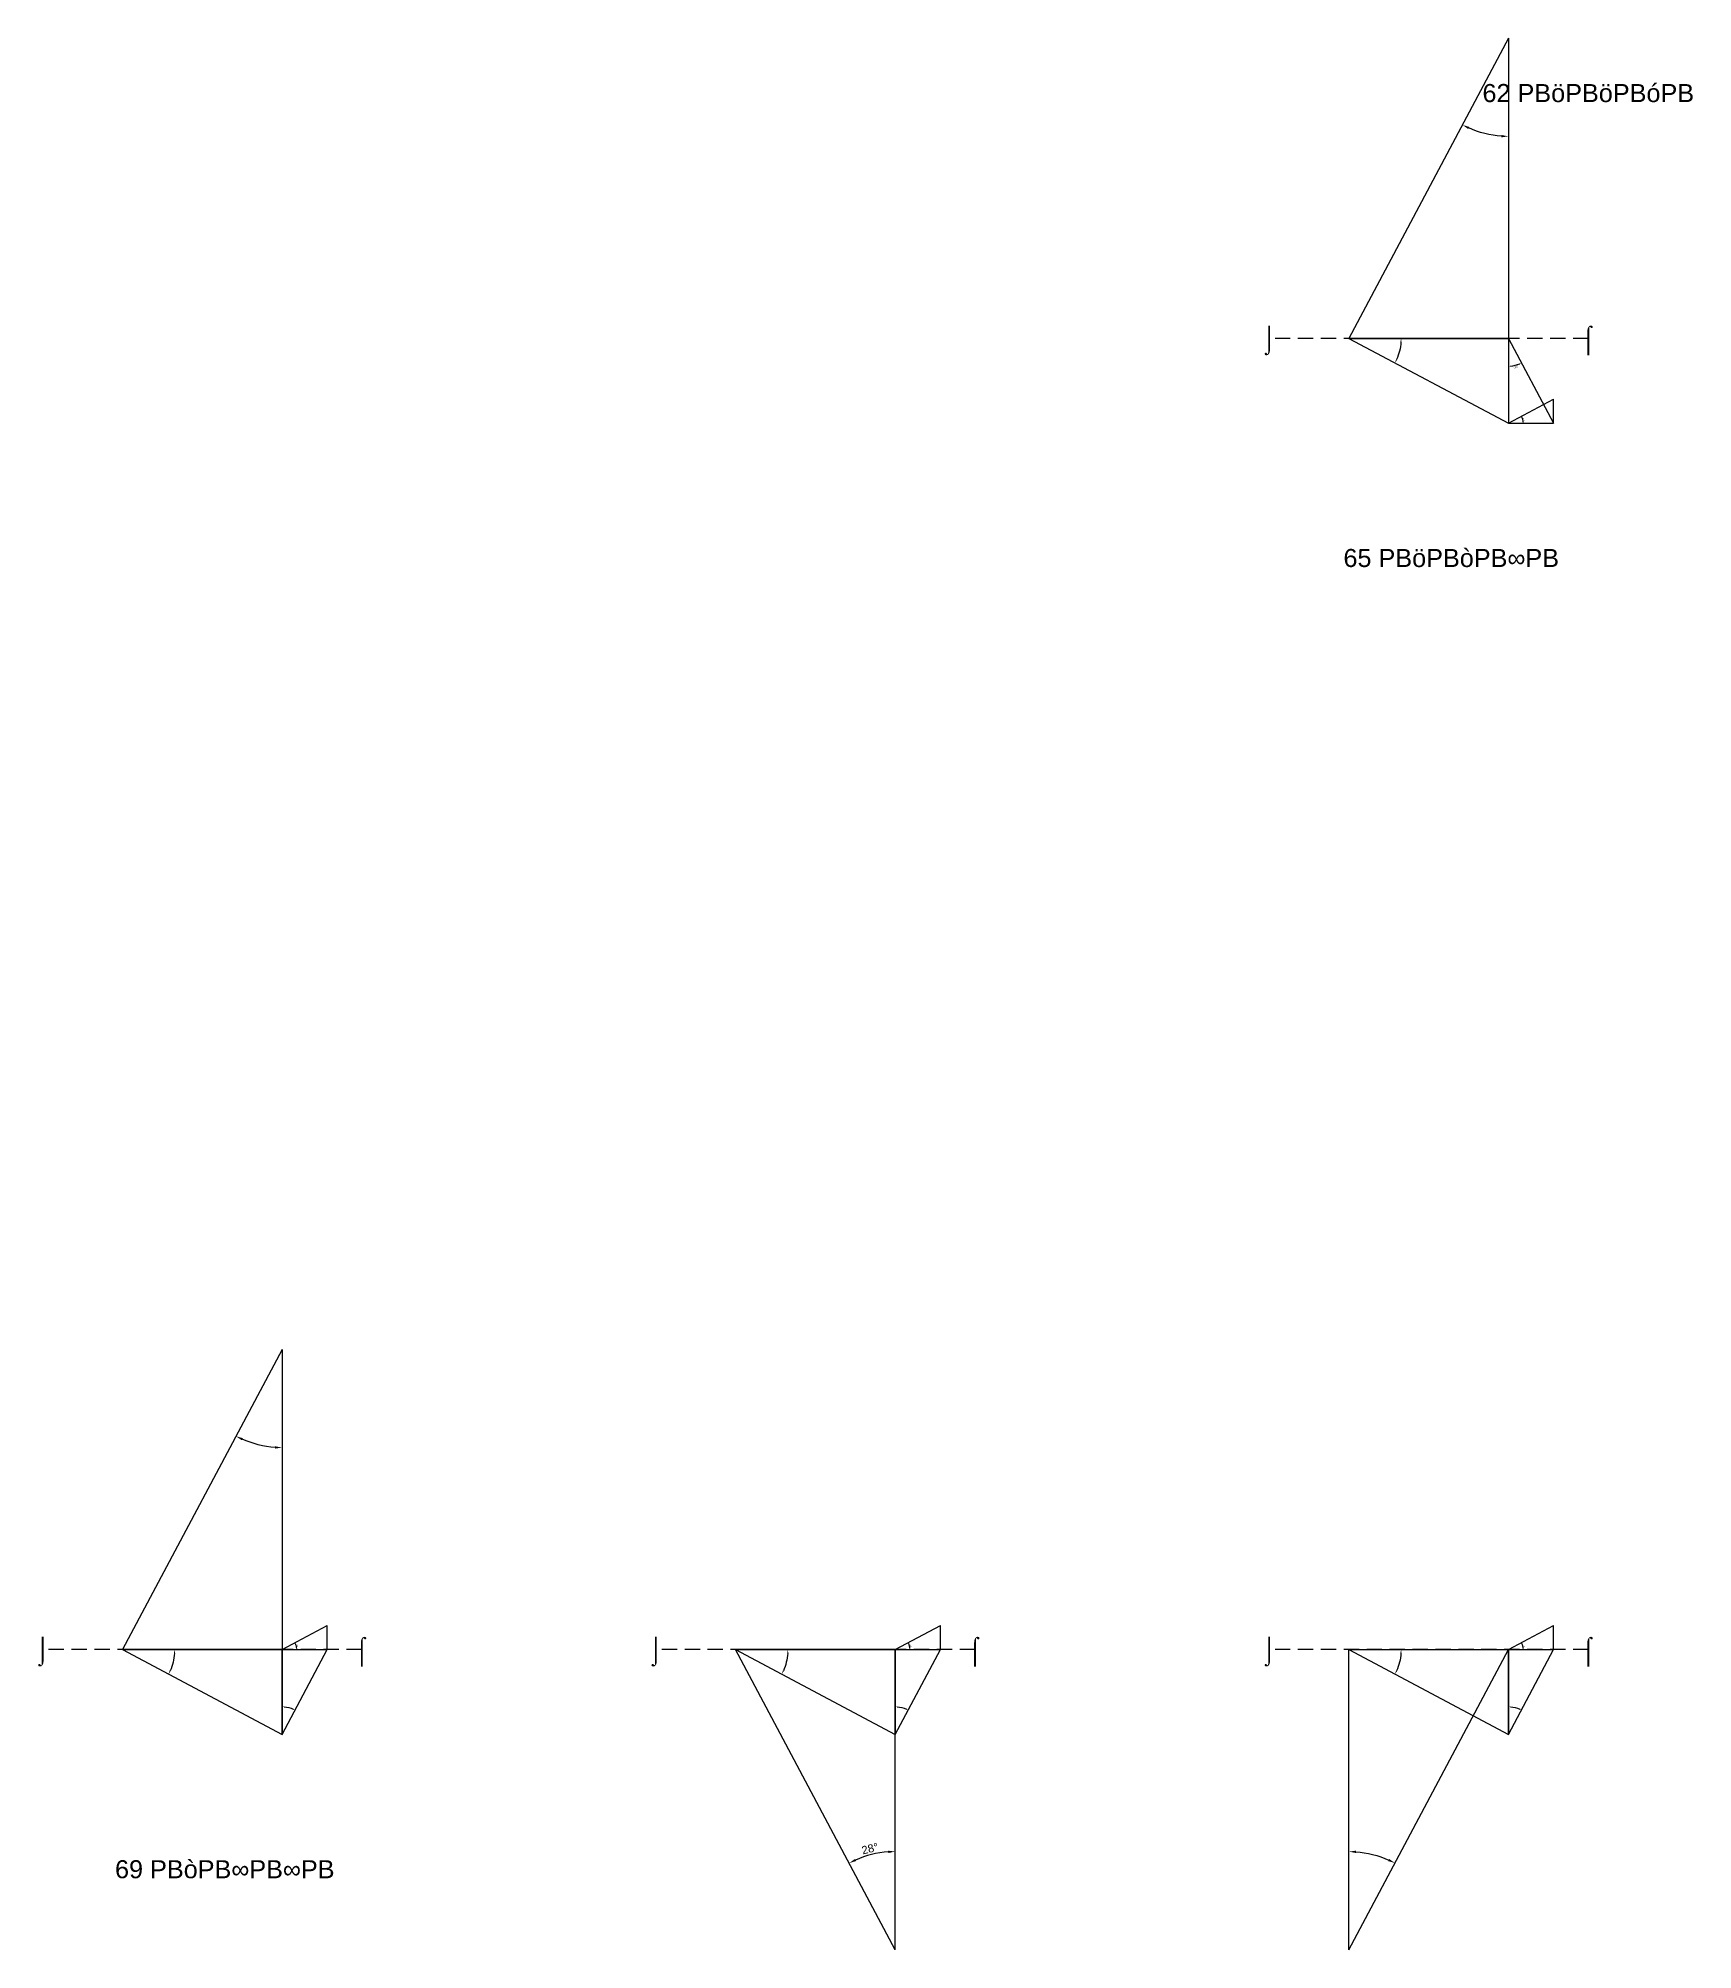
# Model space of a CAD drawing. Header units: millimetres. Extents: x 119083 to 3119777, y -5668141 to 24518.
# Drawn here: x 661447 to 1211484, y -4975946 to -4340439 of the extents above; entities that cross this region are included whole.
import ezdxf
from ezdxf.enums import TextEntityAlignment as Align

# ---------------------------------------------------------------- set-up
doc = ezdxf.new("R2010")
doc.units = ezdxf.units.MM
doc.header["$PDMODE"] = 35
doc.linetypes.add('DASHED', pattern=[19.05, 12.7, -6.35])
for name, color, linetype in [('BASE', 170, 'Continuous'), ('HYPOTENUSE', 20, 'Continuous'), ('PERPENDICULAR', 90, 'Continuous')]:
    doc.layers.add(name, color=color, linetype=linetype)
doc.styles.add('Arial', font='arial.ttf')
doc.dimstyles.new('ISO-25', dxfattribs={"dimtxt": 250, "dimasz": 100, "dimexe": 1.25, "dimexo": 0.625, "dimgap": 100, "dimtad": 1, "dimdec": 0, "dimtxsty": 'Arial', "dimcen": 2.5, "dimadec": 0, "dimazin": 0, "dimtfac": 1, "dimtdec": 0, "dimtmove": 0, "dimatfit": 3, "dimfxl": 1, "dimarcsym": 0})

# ---------------------------------------------------------------- blocks, each defined once
blk = doc.blocks.new('*D2')
at = {"color": 0, "lineweight": -2, "ltscale": 100, "transparency": 16777216}
blk.add_arc((0, 0), 4906, 4.08845, 23.91155, dxfattribs=at)
at = {"color": 0, "ltscale": 100, "transparency": 16777216}
for points in [[(4432, 1963), (4537, 2014), (4332, 2303)], [(4952, 352), (4835, 348), (4906, 0)]]:
    blk.add_solid(points, dxfattribs=at)
at = {"layer": 'Defpoints', "color": 0, "ltscale": 100, "transparency": 16777216}
for p in [(15000, 7976), (0, 0), (0, 0), (4841, 796), (15000, 0)]:
    blk.add_point(p, dxfattribs=at)
at = {"color": 0, "ltscale": 100, "transparency": 16777216, "insert": (5055, 1260), "char_height": 400, "attachment_point": 5, "rotation": 284, "style": 'Arial'}
blk.add_mtext('28°', dxfattribs=at)
blk = doc.blocks.new('GTN')
at = {"layer": 'BASE'}
blk.add_line((0, 0), (15000, 0), dxfattribs=at)
at = {"layer": 'HYPOTENUSE'}
blk.add_line((0, 0), (15000, 7975.6), dxfattribs=at)
at = {"layer": 'PERPENDICULAR'}
blk.add_line((15000, 0), (15000, 7975.6), dxfattribs=at)
at = {"color": 4, "ltscale": 100}
dim = blk.add_angular_dim_2l(base=(4841, 795.6), line1=((0, 0), (15000, 0)), line2=((0, 0), (15000, 7975.6)), dimstyle='ISO-25', override={"dimtxt": 400, "dimasz": 350, "dimgap": 100}, dxfattribs=at)
dim.commit()
dim.dimension.update_dxf_attribs({"geometry": '*D2', "text_midpoint": (5055.4, 1260.5)})

msp = doc.modelspace()

# ---------------------------------------------------------------- linework, layer by layer
at = {"linetype": 'DASHED', "ltscale": 400}
for p, q in [((1176749, -4440224), (1070635, -4440224)), ((769024, -4876160), (662910, -4876160)), ((972887, -4876160), (866773, -4876160)), ((1176749, -4876160), (1070635, -4876160))]:
    msp.add_line(p, q, dxfattribs=at)

# ---------------------------------------------------------------- block references
at = {"linetype": 'DASHED', "ltscale": 100}
for p, xscale, yscale, zscale, rotation in [((1150221, -4340439), -6.652377834264341, 6.652377834264341, 6.652377834264341, 90), ((1097164, -4440224), -3.537132037454102, 3.537132037454102, 3.537132037454102, 180), ((1150221, -4440224), 1.880726465346331, 1.880726465346331, 1.880726465346331, 270), ((742496, -4776375), -6.652377834264356, 6.652377834264356, 6.652377834264356, 90), ((689439, -4876160), -3.537132037454116, 3.537132037454116, 3.537132037454116, 180), ((742496, -4904371), -1.880726465346331, 1.880726465346331, 1.880726465346331, 270), ((893301, -4876160), -3.537132037454116, 3.537132037454116, 3.537132037454116, 180), ((946358, -4975946), 6.652377834264356, 6.652377834264356, 6.652377834264356, 90), ((946358, -4904371), -1.880726465346331, 1.880726465346331, 1.880726465346331, 270), ((1097164, -4876160), -3.537132037454116, 3.537132037454116, 3.537132037454116, 180), ((1097164, -4975946), -6.652377834264341, 6.652377834264341, 6.652377834264341, 270), ((1150221, -4904371), -1.880726465346331, 1.880726465346331, 1.880726465346331, 270)]:
    msp.add_blockref('GTN', p, dxfattribs=dict(at, xscale=xscale, yscale=yscale, zscale=zscale, rotation=rotation))
at = {"linetype": 'DASHED'}
for p in [(1150221, -4468435), (742496, -4876160), (946358, -4876160), (1150221, -4876160)]:
    msp.add_blockref('GTN', p, dxfattribs=at)

# ---------------------------------------------------------------- texts
at = {"linetype": 'DASHED', "ltscale": 100, "style": 'Arial'}
for s, p in [('62 PBöPBöPBóPB', (1176749, -4358662)), ('⌡', (1070635, -4440224)), ('⌠', (1176749, -4440224)), ('65 PBöPBòPB∞PB', (1131192, -4513234)), ('⌡', (662910, -4876160)), ('⌠', (769024, -4876160)), ('⌡', (866773, -4876160)), ('⌠', (972887, -4876160)), ('⌡', (1070635, -4876160)), ('⌠', (1176749, -4876160)), ('69 PBòPB∞PB∞PB', (723467, -4949170))]:
    msp.add_text(s, height=6000, dxfattribs=at).set_placement(p, align=Align.MIDDLE_CENTER)

doc.saveas('drawing.dxf')
